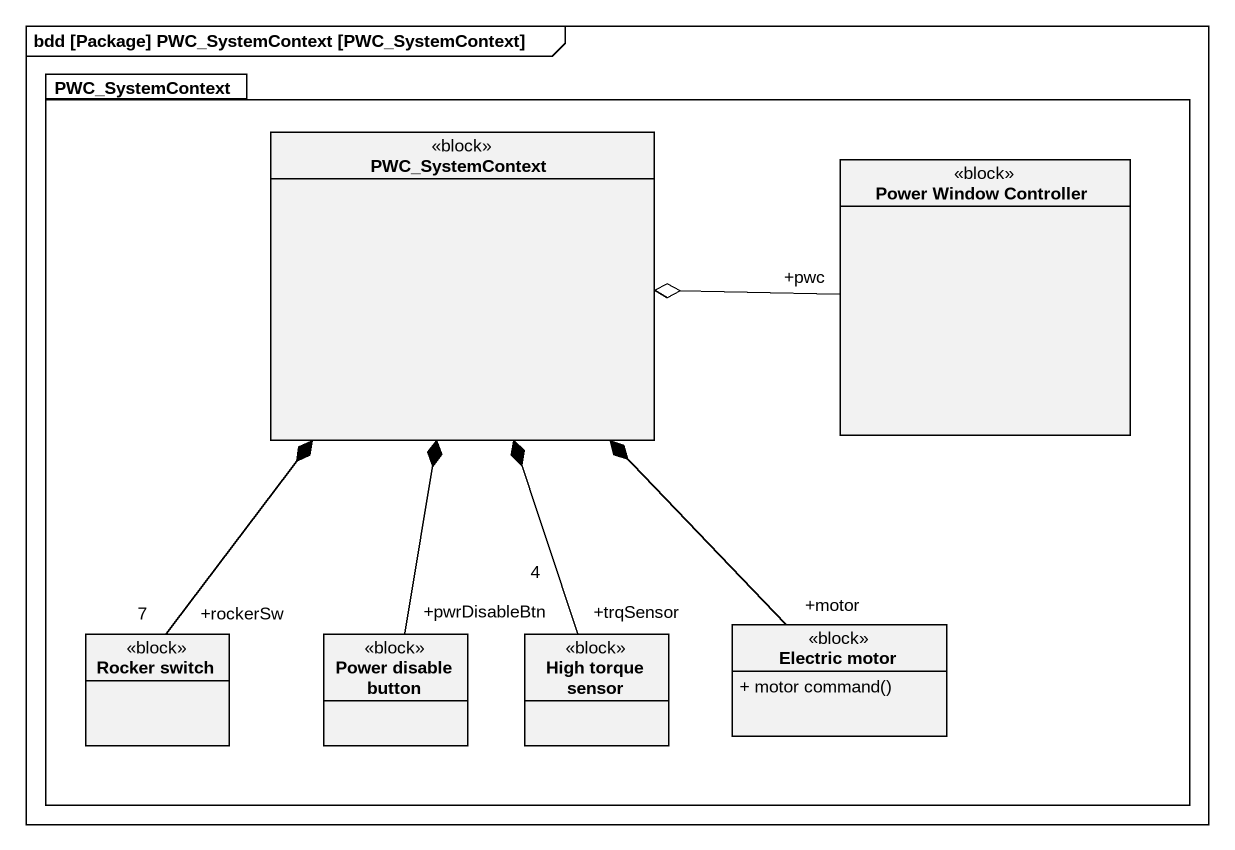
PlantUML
@startuml
mainframe bdd [Package] PWC_SystemContext [PWC_SystemContext]
hide circle
hide empty members
skinparam classAttributeIconSize 0
package PWC_SystemContext {
  class "PWC_SystemContext" as PWC_SystemContext_2 <<block>>
  class "Power Window Controller" as Power_Window_Controller <<block>>
  class "Rocker switch" as Rocker_switch <<block>>
  class "Power disable button" as Power_disable_button <<block>>
  class "High torque sensor" as High_torque_sensor <<block>>
  class "Electric motor" as Electric_motor <<block>> {
    + motor command()
  }
}
Power_Window_Controller "+pwc" -left-o PWC_SystemContext_2
Rocker_switch "+rockerSw\n7" -up-* PWC_SystemContext_2
Power_disable_button "+pwrDisableBtn" -up-* PWC_SystemContext_2
High_torque_sensor "+trqSensor\n4" -up-* PWC_SystemContext_2
Electric_motor "+motor" -up-* PWC_SystemContext_2
@enduml
